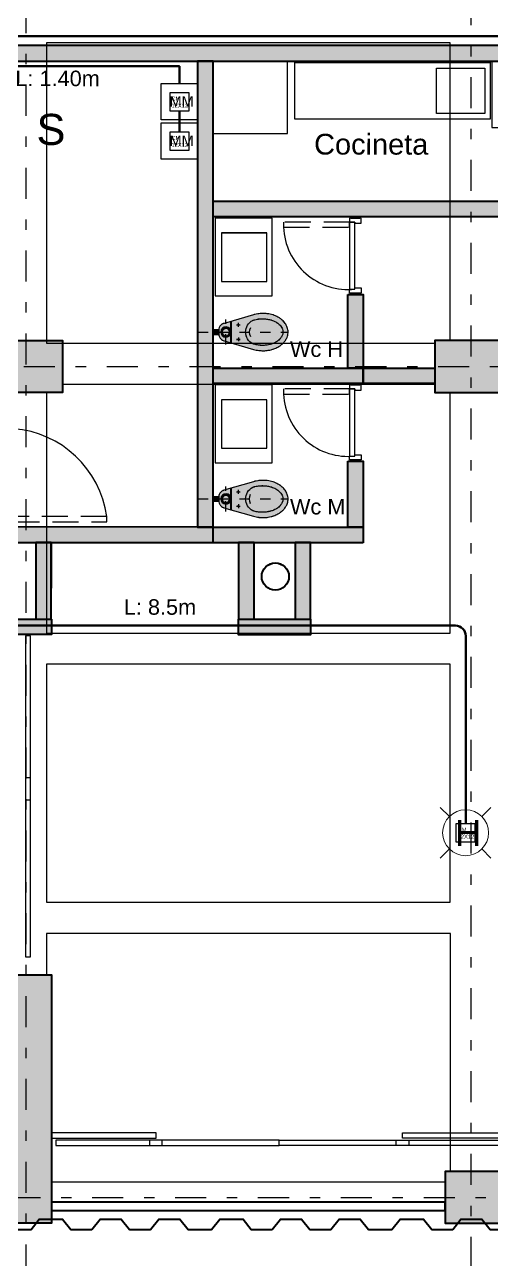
# Model space of a CAD drawing. Header units: millimetres. Extents: x 3781 to 4924, y 1639 to 1721.
# Drawn here: x 4144.51 to 4149.01, y 1649.9 to 1661.83 of the extents above; entities that cross this region are included whole.
import ezdxf

# ---------------------------------------------------------------- set-up
doc = ezdxf.new("R2010")
doc.units = ezdxf.units.MM
for name, pattern in [('CENTER', [0.7, 0.3, -0.2, 0, -0.2]), ('DASHED2', [9.524999999999995, 6.349999999999998, -3.174999999999998]), ('HIDDEN', [0.375, 0.25, -0.125]), ('HIDDEN2', [0.1875, 0.125, -0.0625]), ('LLUVIAS', [10, 4, -2, 4])]:
    doc.linetypes.add(name, pattern=pattern)
for name, color, linetype in [('1amobla', 2, 'Continuous'), ('AMOBLAMIENTO', 1, 'Continuous'), ('AS_GL DETECCION_MEZANINE', 7, 'Continuous'), ('AS_GL DETECCION_PISO 2', 7, 'Continuous'), ('E-P. MACIZA1', 2, 'HIDDEN2'), ('EJE-ESTRUCTURA', 1, 'CENTER'), ('F-2', 2, 'Continuous'), ('HACHTCOLUMNA', 250, 'Continuous'), ('JCA_HATCH 254', 252, 'Continuous'), ('MUEBLE', 1, 'Continuous'), ('PROYECCION', 1, 'DASHED2')]:
    doc.layers.add(name, color=color, linetype=linetype)
for name, color, linetype, lineweight in [('Acabados', 2, 'Continuous', 40), ('Estructura', 6, 'Continuous', 40), ('Muro', 4, 'Continuous', 40), ('TEXTOS', 7, 'Continuous', 20), ('Vidrio', 2, 'Continuous', 30)]:
    doc.layers.add(name, color=color, linetype=linetype, lineweight=lineweight)
doc.layers.add('DIM-25', color=1, linetype='Continuous', plot=False)
doc.styles.get("Standard").update_dxf_attribs({"font": 'arial.ttf'})

# ---------------------------------------------------------------- blocks, each defined once
blk = doc.blocks.new('estructura etapa 3')
at = {"layer": 'HACHTCOLUMNA'}
h = blk.add_hatch(color=256, dxfattribs=at)
h.paths.add_polyline_path([(-91.65052479424082, -6658.123952498036), (-91.65052483163788, -6657.623952492478), (-92.34962468142191, -6657.623952492692), (-92.34962464402486, -6658.123952498251)])
h.paths.add_polyline_path([(-49.35360165399231, -6658.123953550201), (-49.35360165463851, -6657.623953544642), (-50.05450180622518, -6657.624073242631), (-50.05450180557898, -6658.124073248189)])
h.paths.add_polyline_path([(-56.05269290422109, -6658.123953548908), (-56.05269290486729, -6657.623953543349), (-56.75269290454423, -6657.624054381149), (-56.75269290389804, -6658.124054386707)])
h.paths.add_polyline_path([(-76.44963033445936, -6659.123953527316), (-76.94963033376087, -6659.123953525937), (-76.9496303338118, -6657.623953525355), (-76.44963033520833, -6657.623953526268)])
h.paths.add_polyline_path([(-83.94962466275808, -6659.123953526419), (-84.44962466205959, -6659.123953525041), (-84.44962466211052, -6657.623953524459), (-83.94962466350705, -6657.623953525372)])
h.paths.add_polyline_path([(-60.45199772839385, -6659.123953526823), (-60.95199772769581, -6659.123953525441), (-60.95199772774629, -6657.623953524859), (-60.45199772914327, -6657.623953525776)])
h.paths.add_polyline_path([(-67.94963033684814, -6659.123953523713), (-68.44963033614965, -6659.123953522334), (-68.44963033620058, -6657.623953521752), (-67.94963033759711, -6657.623953522665)])
h.paths.add_polyline_path([(-91.8500747383024, -6668.198768413866), (-91.85097488956569, -6667.598768198336), (-92.3500747393499, -6667.598781503685), (-92.34917458808638, -6668.198781719215)])
h.paths.add_polyline_path([(-49.35360165997224, -6668.198834775361), (-49.35360165969462, -6667.598834775361), (-49.85360166074236, -6667.598833612342), (-49.85360166101998, -6668.198833612343)])
h.paths.add_polyline_path([(-56.15447406834653, -6668.148833038669), (-56.15447406899273, -6667.648833033111), (-56.85356531954483, -6667.649075604333), (-56.85356531889863, -6668.149075609892)])
h.paths.add_polyline_path([(-59.95199772806779, -6667.648834198664), (-59.95199772878357, -6668.148834196337), (-61.45199772983131, -6668.148834197909), (-61.45199772876629, -6667.648834201169)])
h.paths.add_polyline_path([(-75.94963033499096, -6667.648834198664), (-75.94963033570673, -6668.148834196337), (-77.44963033675447, -6668.148834197915), (-77.44963033568945, -6667.648834201173)])
h.paths.add_polyline_path([(-68.9496303369873, -6667.648834196665), (-68.94963033537522, -6668.148834193871), (-67.44963033560805, -6668.148834194158), (-67.44963033675447, -6667.648834196951)])
h.paths.add_polyline_path([(-84.94963033851843, -6667.648834198664), (-84.9496303378022, -6668.148834196337), (-83.44963033675447, -6668.148834197913), (-83.44963033781994, -6667.648834201173)])
h.paths.add_polyline_path([(-91.85007473830262, -6676.198714255436), (-91.85007473830262, -6675.598714255436), (-92.34917458808661, -6675.598833980074), (-92.34917458808661, -6676.198833980075)])
h.paths.add_polyline_path([(-49.35360166367525, -6676.19883419188), (-49.35360166339763, -6675.598834191882), (-49.85360166444536, -6675.598834192097), (-49.85360166472299, -6676.198834192096)])
h.paths.add_polyline_path([(-56.15447406836017, -6676.148834216151), (-56.15447406900614, -6675.648834210593), (-56.75356531955811, -6675.64883419414), (-56.75356531891191, -6676.148834199698)])
h.paths.add_polyline_path([(-59.95199772438798, -6675.648834197268), (-59.95199772475451, -6676.148834194008), (-61.45199772603507, -6676.148834196047), (-61.45199772462081, -6675.648834197444)])
h.paths.add_polyline_path([(-75.94963033131114, -6675.648834197268), (-75.94963033167767, -6676.148834194008), (-77.44963033295824, -6676.14883419605), (-77.44963033154397, -6675.648834197447)])
h.paths.add_polyline_path([(-68.94963033179408, -6675.648834195734), (-68.94963033064766, -6676.148834194337), (-67.44963033076408, -6676.148834193225), (-67.44963033214333, -6675.648834194855)])
h.paths.add_polyline_path([(-84.94963034219415, -6675.648834197267), (-84.94963034182763, -6676.148834194008), (-83.44963034054706, -6676.14883419605), (-83.44963034196132, -6675.648834197447)])
h.paths.add_polyline_path([(-91.84714941676873, -6686.298775267753), (-91.85051282815846, -6685.698774462428), (-92.34961267794267, -6685.698773428964), (-92.34624926655272, -6686.298774234288)])
h.paths.add_polyline_path([(-49.35447406836727, -6686.298714517593), (-49.35360166807266, -6685.698714517594), (-49.85360166912039, -6685.698714501338), (-49.85447406941501, -6686.298714501339)])
h.paths.add_polyline_path([(-56.15447406836745, -6686.248834233877), (-56.15447406901365, -6685.748834228319), (-56.75356531956538, -6685.748834211868), (-56.75356531891919, -6686.248834217427)])
h.paths.add_polyline_path([(-59.95199772341482, -6685.748834215987), (-59.95199772366493, -6686.248834213194), (-61.45199772401418, -6686.248834215234), (-61.45199772283274, -6685.748834216163)])
h.paths.add_polyline_path([(-75.94963033033798, -6685.748834215987), (-75.94963033058809, -6686.248834213194), (-77.44963033093734, -6686.248834215237), (-77.4496303297559, -6685.748834216167)])
h.paths.add_polyline_path([(-68.94963033303281, -6685.748834214453), (-68.94963033130432, -6686.248834212125), (-67.44963033142074, -6686.248834210548), (-67.44963033279998, -6685.748834212411)])
h.paths.add_polyline_path([(-84.94963034316731, -6685.748834215987), (-84.9496303429172, -6686.248834213194), (-83.44963034256796, -6686.248834215237), (-83.44963034374939, -6685.748834216167)])
h.paths.add_polyline_path([(-49.35315161146889, -6694.294436561979), (-49.35360165463851, -6693.698920625079), (-49.8545017768505, -6693.698741702064), (-49.8540517336811, -6694.294257638963)])
h.paths.add_polyline_path([(-56.05360165399372, -6694.248831171114), (-56.05360165463969, -6693.748831165555), (-56.75269290582685, -6693.748781044401), (-56.75269290518088, -6694.24878104996)])
h.paths.add_polyline_path([(-91.65052481364307, -6694.248821470252), (-91.65052481428881, -6693.748821464693), (-92.34962466436525, -6693.748831164716), (-92.34962466371906, -6694.248831170275)])
h.paths.add_polyline_path([(-59.95199772487774, -6693.748833026099), (-59.95199772512831, -6694.248833023305), (-61.45199772547755, -6694.248833025344), (-61.45199772429567, -6693.748833026275)])
h.paths.add_polyline_path([(-75.94963032526482, -6693.748834201318), (-75.94963032586463, -6694.248834199689), (-77.44963032644671, -6694.248834200334), (-77.4496303251484, -6693.748834201268)])
h.paths.add_polyline_path([(-68.94963033087049, -6693.748834198155), (-68.94963032937437, -6694.248834196758), (-67.44963032937437, -6694.248834196578), (-67.44963032993917, -6693.748834197975)])
h.paths.add_polyline_path([(-84.94963034374939, -6693.748831169256), (-84.94963034314958, -6694.248831167626), (-83.4496303425675, -6694.248831168272), (-83.4496303438658, -6693.748831169205)])
h.paths.add_polyline_path([(-49.35776796243806, -6703.973684038515), (-49.35316311038366, -6703.373684038515), (-49.85404024317143, -6703.373987440974), (-49.8586450952256, -6703.973987440974)])
h.paths.add_polyline_path([(-56.05360165399395, -6703.923835747391), (-56.05360165463992, -6703.423835741832), (-56.75273400298954, -6703.424072574053), (-56.75273400234335, -6703.924072579612)])
h.paths.add_polyline_path([(-67.9496303576999, -6704.924075048131), (-67.94963035834837, -6703.424075044247), (-68.44963035939611, -6703.424075040889), (-68.44963035874764, -6704.924075044775)])
h.paths.add_polyline_path([(-91.65052481364307, -6703.92383574791), (-91.65052481428881, -6703.423835742351), (-92.34966752073262, -6703.423835738951), (-92.34966752008665, -6703.92383574451)])
h.paths.add_polyline_path([(-61.84720662715324, -6703.423835743541), (-60.34720663041378, -6703.423835744186), (-60.34720663062888, -6703.923835745234), (-61.84720662736879, -6703.923835744588)])
h.paths.add_polyline_path([(-83.94962464132084, -6704.92407504017), (-83.94962464196658, -6703.424075043429), (-84.44962464301432, -6703.424075043645), (-84.44962464236858, -6704.924075040384)])
h.paths.add_polyline_path([(-76.44963031215582, -6704.924075040624), (-76.44963031280156, -6703.424075043886), (-76.9496303138493, -6703.4240750441), (-76.94963031320356, -6704.924075040841)])
h.paths.add_polyline_path([(-49.35360165399231, -6711.948833174153), (-49.35360165463851, -6711.448833168596), (-50.05360165568629, -6711.44883308894), (-50.0536016550401, -6711.948833094499)])
h.paths.add_polyline_path([(-55.95360165399381, -6711.948833094221), (-55.95360165464001, -6711.448833088664), (-56.65360165568779, -6711.448833088879), (-56.6536016550416, -6711.948833094438)])
h.paths.add_polyline_path([(-91.6496246626715, -6711.948833076518), (-91.6496246633177, -6711.448833070961), (-92.3496246643657, -6711.44883197644), (-92.34962466371951, -6711.948831981999)])
h.paths.add_polyline_path([(-60.951997710299, -6711.948833015158), (-60.95200339290193, -6709.548833076966), (-60.45200339185419, -6709.548833077181), (-60.45199770925126, -6711.948833015374)])
h.paths.add_polyline_path([(-68.44963032069029, -6709.548833077413), (-68.44963031985947, -6711.948833015374), (-67.94963031997611, -6711.948833017021), (-67.94963032092335, -6709.548833076733)])
h.paths.add_polyline_path([(-76.94963031061309, -6709.548833077415), (-76.94963030978226, -6711.948833015374), (-76.44963030989868, -6711.948833017022), (-76.44963031084592, -6709.548833076734)])
h.paths.add_polyline_path([(-83.94962465720198, -6709.548833077073), (-83.94962465803303, -6711.948833013726), (-84.44962465791662, -6711.948833015374), (-84.44962465696915, -6709.548833076393)])
at = {"layer": 'EJE-ESTRUCTURA'}
for p, q in [((-56.40360165451614, -6655.279212803549), (-56.40360168208451, -6714.839146025753)), ((-60.70200336861387, -6655.354214752224), (-60.70200339473047, -6714.914148188363)), ((-60.7019977284466, -6655.354214753336), (-60.7019977560152, -6714.91414797554)), ((-93.5201722163896, -6703.673835743373), (-46.50152233027245, -6703.673835745166)), ((-93.65984248683924, -6711.698833018763), (-46.501522330272, -6711.698833011993))]:
    blk.add_line(p, q, dxfattribs=at)
at = {"layer": 'Estructura'}
for points in [[(-61.84720662715324, -6703.423835743541), (-60.34720663041378, -6703.423835744186), (-60.34720663062888, -6703.923835745234), (-61.84720662736879, -6703.923835744588)], [(-56.05360165399395, -6703.923835762774), (-56.05360165463992, -6703.423835757215), (-56.75269290392623, -6703.42383575743), (-56.75269290328049, -6703.923835762988)], [(-60.951997710299, -6711.948833015158), (-60.95200339290193, -6709.548833076966), (-60.45200339185419, -6709.548833077181), (-60.45199770925126, -6711.948833015374)], [(-55.95360165399381, -6711.948833094221), (-55.95360165464001, -6711.448833088664), (-56.65360165568779, -6711.448833088879), (-56.6536016550416, -6711.948833094438)]]:
    blk.add_lwpolyline(points, close=True, dxfattribs=at)
blk = doc.blocks.new('INODORO')
at = {"layer": 'AMOBLAMIENTO'}
h = blk.add_hatch(color=255, dxfattribs=at)
edge = h.paths.add_edge_path()
edge.add_line((0.167138879916763, 0.3874542567732533), (0.0841340761049431, 0.1014604439486232))
edge.add_arc((0.0166338178486854, 0.1199999999093961), 0.0700000000000085, 269.9999996867988, 344.64191253289164, ccw=False)
edge.add_line((0.0166338174658449, 0.0499999999087777), (-0.0166338174676777, 0.0500000000906038))
edge.add_arc((-0.016633817085733, 0.1200000000917498), 0.0699999999999481, 195.3580868407373, 269.99999968683017, ccw=False)
edge.add_line((-0.08413407554513701, 0.1014604448682803), (-0.1671388762304913, 0.3874542586008414))
edge.add_arc((0.1445241762276623, 0.4779091156929099), 0.3245241738887575, 179.9999996868257, 196.1844647994607, ccw=False)
edge.add_arc((0.1445241762258433, 0.4779091156929099), 0.3245241738885062, 162.8823672647612, 179.9999996868052, ccw=False)
edge.add_arc((0.0735606987828419, 0.4997642400489898), 0.2502714864526803, 143.3683697551233, 162.8823672647904, ccw=False)
edge.add_arc((0.0285611388035818, 0.5332224222456718), 0.1941964442831833, 119.1220158624026, 143.3683697551146, ccw=False)
edge.add_arc((2.9203875e-09, 0.5844902877188362), 0.1355097122808655, 89.99999968678691, 119.12201586236091, ccw=False)
edge.add_arc((2.9203875e-09, 0.5844902877179265), 0.1355097122805724, 60.877983511279126, 89.9999996868533, ccw=False)
edge.add_arc((-0.0285611335220324, 0.5332224225594473), 0.1941964442830499, 36.63162961851879, 60.87798351123172, ccw=False)
edge.add_arc((-0.0735606938687283, 0.4997642408529829), 0.2502714864527536, 17.117632108836688, 36.631629618503325, ccw=False)
edge.add_arc((-0.1445241715509269, 0.4779091172708834), 0.3245241738884838, -3.131308972115221e-07, 17.117632108913824, ccw=False)
edge.add_arc((-0.1445241715500174, 0.4779091172695189), 0.3245241738885833, 343.81552050504206, 359.9999996868814, ccw=False)
blk.add_hatch(color=255, dxfattribs=at).paths.add_polyline_path([(0.0249999999987267, 0.0500000000006367), (-0.0250000000005457, 0.0500000000020009), (-0.0250000000014552, 0), (0.0249999999996362, 4.547e-13)])
at = {"layer": 'AMOBLAMIENTO', "extrusion": (-1.5566525472e-06, -4.4737095447e-06, 0.9999999999887814)}
for p, q in [((-0.0512779855508256, 0.2400000002935485, 13.501742092681), (-0.0887220123605062, 0.2400000004986396, 13.50174203439367)), ((-0.0699999990584388, 0.2212779869937549, 13.50174197978049), (-0.069999998852893, 0.2587220138016164, 13.50174214729419)), ((0.0512779876389118, 0.2399999997337545, 13.50174225232502), (0.0887220144476828, 0.2399999995291182, 13.50174231061236)), ((0.0700000009418886, 0.2212779862279603, 13.50174219771184), (0.0700000011456155, 0.2587220130349124, 13.50174236522554)), ((0.1029590844498784, 0.169999999450738, 13.50174201961486), (-0.1029590831250857, 0.1700000005789661, 13.50174169907182)), ((-0.0237486835449659, 0.1640000001457338, 13.50174179553264), (-0.1013111289695416, 0.1640000005691036, 13.50174167479486)), ((0.1013111302281118, 0.1639999994617938, 13.50174199020731), (0.0237486848026833, 0.1639999998856183, 13.50174186946954))]:
    blk.add_line(p, q, dxfattribs=at)
at = {"layer": 'AMOBLAMIENTO', "extrusion": (-1.5566525472e-06, -4.4737095447e-06, 0.9999999999887814), "flags": 128}
for points, elevation in [([(0.1671388799180908, 0.3874542567674592), (0.0841340761063266, 0.1014604439433082, -0.0167011858539135), (0.0827460431519839, 0.0969962248799978, -0.0228064528630514), (0.0803759648998266, 0.0910701072474405, -0.0218209622997338), (0.0776118789034668, 0.0856244843505995, -0.0347514792471935), (0.0722630478320732, 0.0775101332194199, -0.0365712911506086), (0.065478668989913, 0.0698583952563556, -0.0439883392274098), (0.055953944524454, 0.0620868957062605, -0.0521847935260016), (0.0431115439781712, 0.0552008485319434, -0.0824963867723115), (0.0207382643283103, 0.0501204355199821, -0.0146682033006329), (0.016633817465493, 0.049999999907792), (-0.0166338174681699, 0.0500000000892362, -0.083908947042246), (-0.0396378349518565, 0.0538878592796746, -0.0986986279768356), (-0.0632296782828643, 0.0677618366508902, -0.0824963867874234), (-0.0776167863289649, 0.0856331925254456, -0.0521847935286534), (-0.0834107733392284, 0.0990038548847728, -0.0091466910465832), (-0.0841340755424673, 0.1014604448637169), (-0.1671388762315909, 0.3874542585969077, -0.0384382318810308), (-0.1773120912419022, 0.436227508481503, -0.0322098651645196), (-0.179999997662262, 0.4779091174592618, -0.0043562944650778), (-0.1799507307570857, 0.4835636869435682, -0.0347539822823099), (-0.1760397497963983, 0.5284532426546146, -0.0218184611944585), (-0.1704152023055578, 0.5561978587393114, -0.0137793666262375), (-0.1656243812009251, 0.573427761838207, -0.0090242503766358), (-0.1628101955625901, 0.5820115332269507, -0.0228039516042641), (-0.1543373170048916, 0.6031968815550527, -0.0218209623747577), (-0.1444549128022155, 0.6226666811719203, -0.0315147983743547), (-0.1272792173413599, 0.6490932225697252, -0.0032331399943346), (-0.1257677262995335, 0.6510988845571141, -0.0365712911242686), (-0.1069463219407443, 0.6723266531382831, -0.0439883392046276), (-0.0805225559546658, 0.693886688675776, -0.0220501206487333), (-0.0659486565789375, 0.7028695782688371, -0.0301025395815668), (-0.05125606195865599, 0.7099322979612929, -0.0824963867841922), (-0.0079446084483641, 0.7197669127161005, -0.0146663661885284), (3.6587572e-09, 0.719999999991422, -0.0839082790123927), (0.0445320610557226, 0.7124737941473592, -0.0433837691539921), (0.0659486637128932, 0.7028695775453342, -0.0550790149373282), (0.1007063471003309, 0.6781437026464371, -0.0508149280683712), (0.1272792238852709, 0.6490932211777436, -0.0315497034242814), (0.1444720595537028, 0.6226362692529773, -0.0521855455748661), (0.1651875980231962, 0.5748313444857477, -0.0014683863351956), (0.1656243869217695, 0.5734277600260388, -0.0425164554927479), (0.1773120686760742, 0.5195909348136257, -0.0322100287174995), (0.1800000023387562, 0.4779091154888416, -0.0043571310662072), (0.1799507165077342, 0.4722534601760911, -0.0347522301866887), (0.1760399391368104, 0.4273661615002933, -0.0218196117753596), (0.1704151328853481, 0.3996200761491883, -0.0097069137479181), (0.167138857705388, 0.3874541802362085)], 13.50184572046907), ([(2.10209143665e-05, 0.6700604028757108, 0.0146663662201114), (-0.0049980160714407, 0.6699131491592321, 0.0824963867754862), (-0.0323601810299641, 0.6637000962787579, 0.0447953269140428), (-0.0459570889083387, 0.6566657190582808, 0.0073747332536994), (-0.0496328151280998, 0.6542484947989952, 0.0439883391764525), (-0.0699262428530629, 0.6376904075384654, 0.0365712911168267), (-0.0843810639122695, 0.6213875009867291, 0.0188768098917693), (-0.0908717233557279, 0.6121897254497327, 0.015864262478818), (-0.0979042313401942, 0.6005909817039088, 0.0218209623995093), (-0.1063467931616888, 0.5839578847887129, 0.0228039516112901), (-0.11358519381172, 0.5658591904561657, 0.0179099563173766), (-0.1180962050232618, 0.5512265233249379, 0.0048944974453076), (-0.1195818378695009, 0.5454905562712559, 0.0218184611920648), (-0.124827357386251, 0.5196155991474912, 0.0347539822809637), (-0.1284747844892388, 0.477751068541692, 0.0043562944693063), (-0.1285207313875723, 0.4724775501558188, 0.0322098651650438), (-0.126013958070092, 0.4336047886186073, 0.0336196500379373), (-0.1180962058839448, 0.3937285768771058, 0.0103533777945605), (-0.1156160600690441, 0.3852294822167833, 0.0084883444845169), (-0.1133215334037229, 0.3783427035490652)], 13.50174109866126), ([(0.1133635720422624, 0.3783427023080597, 0.0009349440113181), (0.1136277496650072, 0.3790973919334771, 0.0179081190670982), (0.1181382446900456, 0.3937285755838043, 0.0048942608912736), (0.1196238084346395, 0.3994642646617991, 0.0218196117238312), (0.1248695692754063, 0.4253405920407407, 0.0347522301599872), (0.1285168065081305, 0.4672030177138213, 0.0043571310470062), (0.1285627710560046, 0.4724775487488305, 0.032210028726899), (0.1260559723300845, 0.5113505064617754, 0.0336194864654326), (0.1181382455515812, 0.5512265220270888, 0.0103527910675619), (0.1156582502073494, 0.5597251381185752, 0.0521855455776311), (0.0979609155770011, 0.6005650010045886, 0.0158991415559226), (0.0909137645516698, 0.6121897244565649, 0.0665105114334335), (0.0651759842235907, 0.6421578962907079, 0.0403733848146336), (0.0459991305885239, 0.6566657185562396, 0.0580937513201958), (0.0281543067209428, 0.6653056955411218, 0.0839082790044594), (2.10209143665e-05, 0.6700604028757108)], 13.50174109866127)]:
    blk.add_lwpolyline(points, format="xyb", dxfattribs=dict(at, elevation=elevation))
at = {"layer": 'AMOBLAMIENTO', "linetype": 'HIDDEN', "ltscale": 0.25, "extrusion": (-1.5566525472e-06, -4.4737095447e-06, 0.9999999999887814), "elevation": 13.50174109866126}
for points in [[(2.10175234599e-05, -0.1499395971131048), (2.10215969494e-05, 0.7200604028791215)], [(-0.1199789826137919, 0.1200604028850315), (0.1200210176653818, 0.1200604028813935)]]:
    blk.add_lwpolyline(points, dxfattribs=at)
at = {"layer": 'AMOBLAMIENTO', "extrusion": (-1.5566525472e-06, -4.4737095447e-06, 0.9999999999887814), "elevation": 13.50174109866127}
blk.add_lwpolyline([(0.0250210175254287, 0.0500604028859863), (-0.0249789824728811, 0.0500604028855315), (-0.0249789824750483, 6.04028866683e-05), (0.025021017524171, 6.04028866683e-05)], close=True, dxfattribs=at)
at = {"layer": 'AMOBLAMIENTO', "extrusion": (-1.556652547174008e-06, -4.473709544709044e-06, 0.9999999999887812)}
blk.add_ellipse((2.1245228e-09, 0.438210434820121, 13.50174305923893), major_axis=(0.1210894758802731, -0.0421337682255033), ratio=0.9999999999887806, start_param=3.962815268545562, end_param=6.131667520141916, dxfattribs=at)
at = {"layer": 'AMOBLAMIENTO', "extrusion": (-1.556652547168421e-06, -4.473709544710988e-06, 0.9999999999887813)}
blk.add_ellipse((2.1245228e-09, 0.438210434820121, 13.50174305923893), major_axis=(0.08626053019274069, -0.0300148395202315), ratio=0.9999999999887816, start_param=4.528682651413999, end_param=5.565800137270519, dxfattribs=at)
at = {"layer": 'AMOBLAMIENTO', "extrusion": (-1.556652547069511e-06, -4.473709544810609e-06, 0.9999999999887813)}
for centre in [(-0.0699999989565754, 0.2400000003976856, 13.50174206353734), (0.07000000104375201, 0.2399999996282531, 13.50174228146869)]:
    blk.add_ellipse(centre, major_axis=(0.0056667529156613, -0.0019717787378508), ratio=0.9999999999887814, dxfattribs=at)
at = {"layer": 'AMOBLAMIENTO', "extrusion": (-1.556652547155208e-06, -4.473709544715585e-06, 0.9999999999887815)}
blk.add_ellipse((3.881837e-10, 0.120000000015807, 13.50174163565786), major_axis=(0.0472229409644698, -0.0164314894835613), ratio=0.9999999999887814, dxfattribs=at)
at = {"layer": 'AMOBLAMIENTO', "extrusion": (-1.556652547174209e-06, -4.473709544708974e-06, 0.9999999999887813)}
blk.add_ellipse((3.881837e-10, 0.120000000015807, 13.50174163565786), major_axis=(0.0425006468680414, -0.014788340535414), ratio=0.9999999999887812, dxfattribs=at)
at = {"layer": 'AMOBLAMIENTO', "extrusion": (-1.556652547156365e-06, -4.473709544715183e-06, 0.9999999999887816)}
blk.add_ellipse((3.881837e-10, 0.120000000015807, 13.50174163565786), major_axis=(0.0330560586750786, -0.011502042638485), ratio=0.9999999999887814, dxfattribs=at)
blk = doc.blocks.new('AS_Strobe-CEILING')
at = {"color": 0, "linetype": 'Continuous', "lineweight": 15}
for p, q in [((-0.1045183946631046, 0.1045183946630917), (-0.1630253188779474, 0.1630253188779301)), ((0.1045183946631046, 0.1045183946630917), (0.1630253188779474, 0.1630253188779301)), ((-0.1045183946631046, -0.1045183946630917), (-0.1630253188779474, -0.1630253188779301)), ((0.1045183946631046, -0.1045183946630917), (0.1630253188779474, -0.1630253188779301))]:
    blk.add_line(p, q, dxfattribs=at)
blk.add_ellipse((0, 0), major_axis=(0.1478113312500268, 0), ratio=0.999999999999868, dxfattribs=at)
blk = doc.blocks.new('Horne Strobe Cielo')
at = {"layer": 'AS_GL DETECCION_MEZANINE', "color": 1, "linetype": 'Continuous', "xscale": 1.5, "yscale": 1.5, "zscale": 1.5}
blk.add_blockref('AS_Strobe-CEILING', (-679.7416714106871, -2827.999911673712), dxfattribs=at)
at = {"layer": '1amobla', "color": 7, "linetype": 'Continuous', "ltscale": 0.3, "true_color": 0xffffff, "insert": (-679.8433000257829, -2827.87818797721), "char_height": 0.25, "width": 0.07915712532667385, "attachment_point": 1}
blk.add_mtext('H', dxfattribs=at)
blk = doc.blocks.new('Caja metalica de 12')
at = {"layer": '1amobla', "linetype": 'Continuous', "ltscale": 0.3}
blk.add_lwpolyline([(-1069.691067340418, -2855.356517794578), (-1069.511067340418, -2855.356517794578), (-1069.511067340418, -2855.536517794578), (-1069.691067340418, -2855.536517794578), (-1069.691067340418, -2855.356517794578)], dxfattribs=at)
at = {"layer": '1amobla', "color": 7, "linetype": 'Continuous', "ltscale": 0.3, "insert": (-1069.678574188772, -2855.396843407825), "char_height": 0.04, "width": 0.07915712532667385, "attachment_point": 1}
blk.add_mtext('CM 12X12', dxfattribs=at)

msp = doc.modelspace()

# ---------------------------------------------------------------- hatches: boundary and pattern name
at = {"layer": 'JCA_HATCH 254', "linetype": 'Continuous', "ltscale": 0.3, "true_color": 0x636466, "transparency": 33554687}
h = msp.add_hatch(color=251, dxfattribs=at)
h.dxf.hatch_style = 1
h.paths.add_polyline_path([(4150.164957854975, 1661.627417185223), (4134.431771082438, 1661.627394611558), (4134.431771077797, 1661.477390410106), (4150.164957850333, 1661.477412983654)])
h = msp.add_hatch(color=251, dxfattribs=at)
h.dxf.hatch_style = 1
h.paths.add_polyline_path([(4146.177111211012, 1661.477402742315), (4146.177026134468, 1656.976808931856), (4146.327075236333, 1656.976808931856), (4146.327160312878, 1661.477402742315)])
h = msp.add_hatch(color=251, dxfattribs=at)
h.dxf.hatch_style = 1
h.paths.add_polyline_path([(4149.264959334864, 1659.973753850311), (4146.32712552018, 1659.973685664587), (4146.327125527081, 1660.123550418188), (4149.264959657141, 1660.123618490773)])
h = msp.add_hatch(color=251, dxfattribs=at)
h.dxf.hatch_style = 1
h.paths.add_polyline_path([(4147.626785916383, 1659.223718145145), (4147.776684788223, 1659.223718145145), (4147.776650655216, 1658.511920278801), (4147.626751783376, 1658.511920278801)])
h = msp.add_hatch(color=251, dxfattribs=at)
h.dxf.hatch_style = 1
h.paths.add_polyline_path([(4147.776650339898, 1658.36187087581), (4146.327094259945, 1658.361793731865), (4146.327094259945, 1658.511842833731), (4147.776650655273, 1658.511919864538)])
h = msp.add_hatch(color=251, dxfattribs=at)
h.dxf.hatch_style = 1
h.paths.add_polyline_path([(4148.467563864891, 1658.362035681823), (4147.776690205863, 1658.361870877932), (4147.776690205863, 1658.511919979798), (4148.467564180266, 1658.51208467055)])
h = msp.add_hatch(color=251, dxfattribs=at)
h.dxf.hatch_style = 1
h.paths.add_polyline_path([(4147.626731703052, 1657.611866886024), (4147.776630574892, 1657.611866886024), (4147.776613027655, 1656.975052896862), (4147.626714155815, 1656.975052896862)])
h = msp.add_hatch(color=251, dxfattribs=at)
h.dxf.hatch_style = 1
h.paths.add_polyline_path([(4146.327075236333, 1656.826783692668), (4146.327075236333, 1656.97680893185), (4144.418201970342, 1656.9773560201), (4144.418201970342, 1656.827330780918)])
h = msp.add_hatch(color=251, dxfattribs=at)
h.dxf.hatch_style = 1
h.paths.add_polyline_path([(4147.776612712337, 1656.825003493871), (4146.327056632383, 1656.824926349926), (4146.327056632383, 1656.974975451792), (4147.776613027712, 1656.975052482599)])
h = msp.add_hatch(color=251, dxfattribs=at)
h.dxf.hatch_style = 1
h.paths.add_polyline_path([(4144.614497397341, 1656.827468064089), (4144.614463655085, 1656.08759590885), (4144.764512756951, 1656.08759590885), (4144.764546499207, 1656.827468064089)])
h = msp.add_hatch(color=251, dxfattribs=at)
h.dxf.hatch_style = 1
h.paths.add_polyline_path([(4146.573058547891, 1656.827016963587), (4146.573024805635, 1656.087144808348), (4146.7230739075, 1656.087144808348), (4146.723107649757, 1656.827016963587)])
h = msp.add_hatch(color=251, dxfattribs=at)
h.dxf.hatch_style = 1
h.paths.add_polyline_path([(4147.118095195885, 1656.827016963587), (4147.118061453629, 1656.087144808348), (4147.268110555495, 1656.087144808348), (4147.268144297752, 1656.827016963587)])
h = msp.add_hatch(color=251, dxfattribs=at)
h.dxf.hatch_style = 1
h.paths.add_polyline_path([(4144.768239553925, 1656.087770888729), (4144.768239553925, 1655.937745649546), (4144.41826479206, 1655.937676942164), (4144.41826479206, 1656.087702181348)])
h = msp.add_hatch(color=251, dxfattribs=at)
h.dxf.hatch_style = 1
h.paths.add_polyline_path([(4147.268111633352, 1656.087130329423), (4147.268111633352, 1655.93710509024), (4146.573020310403, 1655.937095096351), (4146.573020310403, 1656.087120335535)])

# ---------------------------------------------------------------- linework, layer by layer
at = {"layer": '1amobla', "color": 7, "linetype": 'Continuous', "ltscale": 0.3, "true_color": 0xffffff}
for points in [[(4147.776667381044, 1659.973719757449), (4149.264959334864, 1659.973753850311), (4149.264955862349, 1660.123618490686), (4146.32713472046, 1660.123550418401), (4146.327160312967, 1661.477407477287), (4149.016642731691, 1661.477195151601), (4149.016642731691, 1660.836993730697), (4149.16664129085, 1660.83698188881), (4149.166640371979, 1661.477411551296), (4150.164957850333, 1661.477411520407), (4150.164954428275, 1655.92375291578), (4155.716637278299, 1655.92375291578), (4155.716637279885, 1650.752885887615), (4154.126293857951, 1650.752857714312), (4154.126293857951, 1651.125890948065), (4153.976225041286, 1651.125890948065)], [(4145.912107091476, 1661.174477171653), (4146.092107091476, 1661.174477171653), (4146.092107091476, 1660.994477171653), (4145.912107091476, 1660.994477171653), (4145.912107091476, 1661.174477171653)], [(4145.912107091476, 1661.174477171692), (4146.092107091476, 1661.174477171692), (4146.092107091476, 1660.994477171692), (4145.912107091476, 1660.994477171692), (4145.912107091476, 1661.174477171692)], [(4145.912107091476, 1660.794477171653), (4146.092107091476, 1660.794477171653), (4146.092107091476, 1660.614477171653), (4145.912107091476, 1660.614477171653), (4145.912107091476, 1660.794477171653)], [(4145.912107091476, 1660.794477171692), (4146.092107091476, 1660.794477171692), (4146.092107091476, 1660.614477171692), (4145.912107091476, 1660.614477171692), (4145.912107091476, 1660.794477171692)], [(4147.776572797805, 1658.361870871684), (4148.467549955354, 1658.362035678505), (4148.46754995538, 1658.277883213398), (4149.166641204749, 1658.277883214301), (4149.166641204103, 1658.777883219172), (4148.467549954817, 1658.777883218268), (4148.467613315954, 1658.512084682263), (4147.776650655196, 1658.511919864538), (4147.776650655196, 1659.223718145145)], [(4144.518245106732, 1655.937696570395), (4144.768239553925, 1655.937745649546), (4144.768494482661, 1656.827230386134), (4146.573058553871, 1656.827148088047), (4146.573071350882, 1655.937095097085), (4147.268111633352, 1655.93710509024), (4147.268064381715, 1656.82497642943), (4147.776612712278, 1656.824975360555), (4147.776612712278, 1657.611866886024)], [(4144.268170845371, 1656.977190450432), (4144.268239552877, 1655.937676942164), (4144.518245106732, 1655.937696570395)], [(4148.674990904579, 1654.114463695722), (4148.85499090458, 1654.114463695722), (4148.85499090458, 1653.934463695722), (4148.674990904579, 1653.934463695722), (4148.674990904579, 1654.114463695722)], [(4148.674990904579, 1654.114463695722), (4148.85499090458, 1654.114463695722), (4148.85499090458, 1653.934463695722), (4148.674990904579, 1653.934463695722), (4148.674990904579, 1654.114463695722)], [(4148.674990904579, 1654.114463695761), (4148.85499090458, 1654.114463695761), (4148.85499090458, 1653.934463695761), (4148.674990904579, 1653.934463695761), (4148.674990904579, 1654.114463695761)], [(4144.518239466365, 1652.652885899313), (4144.268239465841, 1652.652885899421), (4144.268244666649, 1650.456368293305), (4141.772206133925, 1650.456192534294), (4141.772206123223, 1652.712852463719)], [(4144.768244408974, 1651.125890905927), (4144.768239466889, 1652.652885899205), (4144.518245105211, 1652.652885899313)]]:
    msp.add_lwpolyline(points, dxfattribs=at)
at = {"layer": '1amobla', "color": 6, "linetype": 'Continuous', "ltscale": 0.3}
for points in [[(4145.827107091476, 1661.259477171653), (4146.177107091477, 1661.259477171653), (4146.177107091477, 1660.909477171653), (4145.827107091476, 1660.909477171653), (4145.827107091476, 1661.259477171653)], [(4145.827107091476, 1660.879477171653), (4146.177107091477, 1660.879477171653), (4146.177107091477, 1660.529477171653), (4145.827107091476, 1660.529477171653), (4145.827107091476, 1660.879477171653)]]:
    msp.add_lwpolyline(points, dxfattribs=at)
at = {"layer": '1amobla', "color": 7, "linetype": 'Continuous', "ltscale": 0.3, "true_color": 0xffffff}
msp.add_lwpolyline([(4144.268233808219, 1652.652885899205), (4144.768239466889, 1652.652885899205), (4144.768239466889, 1650.252767269341), (4144.268233808219, 1650.252767269341)], close=True, dxfattribs=at)
at = {"layer": 'Acabados', "ltscale": 0.03}
for centre in [(4146.927956869326, 1656.498936923696), (4146.927956956362, 1656.498772181463)]:
    msp.add_circle(centre, 0.1314807356138772, dxfattribs=at)
at = {"layer": 'AMOBLAMIENTO'}
for points in [[(4147.044771159487, 1660.777402742316), (4147.044771159487, 1661.477402742315), (4146.327160312878, 1661.477402742315), (4146.327160312878, 1660.777402742316)], [(4149.002370680621, 1660.914939165896), (4147.11516973966, 1660.914939278227), (4147.115169750628, 1661.46472702453), (4149.002370691123, 1661.464726910801)], [(4148.95100872638, 1661.408744109716), (4148.951008721768, 1660.970921966983), (4148.483958470217, 1660.970921972308), (4148.483958472733, 1661.408744113061)]]:
    msp.add_lwpolyline(points, close=True, dxfattribs=at)
at = {"layer": 'AMOBLAMIENTO', "elevation": 7.165158066868571e-08}
for points in [[(4146.346952970885, 1659.961576026904), (4146.346953083217, 1659.209909325572), (4146.896740829519, 1659.20990933654), (4146.896740715791, 1659.961576037407)], [(4146.34695305792, 1659.961411284671), (4146.346953170252, 1659.209744583339), (4146.896740916554, 1659.209744594307), (4146.896740802826, 1659.961411295174)], [(4146.846545534492, 1659.816916771317), (4146.40872339176, 1659.816916766705), (4146.408723397084, 1659.349866515154), (4146.846545537837, 1659.34986651767)], [(4146.846545621527, 1659.816752029084), (4146.408723478795, 1659.816752024471), (4146.408723484119, 1659.349701772921), (4146.846545624872, 1659.349701775437)], [(4146.346915343323, 1658.349684094032), (4146.346915455655, 1657.5980173927), (4146.896703201957, 1657.598017403668), (4146.896703088229, 1658.349684104535)], [(4146.346915430359, 1658.349519351799), (4146.346915542691, 1657.597852650466), (4146.896703288993, 1657.597852661435), (4146.896703175265, 1658.349519362302)], [(4146.84650790693, 1658.205024838444), (4146.408685764198, 1658.205024833832), (4146.408685769522, 1657.737974582281), (4146.846507910275, 1657.737974584798)], [(4146.846507993966, 1658.204860096211), (4146.408685851234, 1658.204860091599), (4146.408685856558, 1657.737809840048), (4146.846507997311, 1657.737809842565)]]:
    msp.add_lwpolyline(points, close=True, dxfattribs=at)
at = {"layer": 'AS_GL DETECCION_PISO 2', "color": 5, "linetype": 'Continuous', "lineweight": 50}
msp.add_line((4146.002107091476, 1660.794477171653), (4146.002107091476, 1660.994477171653), dxfattribs=at)
msp.add_lwpolyline([(4143.56824611904, 1661.627407720392), (4143.56824611904, 1661.427407720392), (4146.002107091476, 1661.427407720391), (4146.002107091476, 1661.259477171653)], dxfattribs=at)
for points in [[(4153.015825529638, 1659.017407720392), (4153.015825529638, 1661.617407720391, 0.414213562373428), (4152.915825529638, 1661.717407720391), (4143.658246119039, 1661.717407720391)], [(4148.766641180668, 1654.114463695722), (4148.766641180668, 1655.924463695722, 0.4142135540262596), (4148.666641180668, 1656.024463698572), (4142.660612295074, 1656.024463698572)]]:
    msp.add_lwpolyline(points, format="xyb", dxfattribs=at)
at = {"layer": 'DIM-25'}
for centre, radius, start, end in [((4147.631795638277, 1659.895592926266), 0.6244758460739013, 182.1367362206014, 275.8976142331849), ((4147.631881419451, 1658.283740936629), 0.6244758460739013, 182.1367362206014, 275.8976142331849), ((4144.322888815268, 1656.943265898875), 0.9865195178776007, 7.894489231053329, 85.43142808867037)]:
    msp.add_arc(centre, radius, start, end, dxfattribs=at)
at = {"layer": 'E-P. MACIZA1', "color": 7, "linetype": 'LLUVIAS', "ltscale": 3, "true_color": 0xffffff}
for points in [[(4144.71823946689, 1658.752764556496), (4148.466635542982, 1658.752764556496), (4148.466635542982, 1658.777764535887), (4148.616635611777, 1658.777764536144), (4148.616635581788, 1661.652766483349), (4144.71823946689, 1661.652766483349)], [(4148.616635536495, 1655.952764556496), (4148.616635525294, 1658.277764536144), (4148.466635542982, 1658.277764535887), (4148.466635542982, 1658.352764556496), (4144.873006671171, 1658.352764556496), (4144.873006671171, 1658.278596498884), (4144.718239472729, 1658.278596498884), (4144.718239472729, 1655.952764556496)], [(4148.616635537987, 1655.652764556496), (4147.364536178288, 1655.652764556496), (4144.719712361683, 1655.652764556496), (4144.717992462997, 1653.352764556496), (4147.364536178288, 1653.352764556496), (4148.616635550184, 1653.352764556496)], [(4148.566635545432, 1650.652763332771), (4148.566635545432, 1650.752767288382), (4148.61971259779, 1650.7527672826), (4148.618173838701, 1653.052764556496), (4144.718239472729, 1653.052764556496), (4144.718239472729, 1652.652767269341), (4144.768239466889, 1652.652767269341), (4144.768239466889, 1650.652767272496)]]:
    msp.add_lwpolyline(points, close=True, dxfattribs=at)
at = {"layer": 'F-2'}
for points in [[(4147.695961230551, 1659.910337864186), (4147.757753994316, 1659.910337863747), (4147.757753994643, 1659.961042088248), (4147.645257004515, 1659.9610420882), (4147.645257004997, 1659.923013920173), (4147.695961230662, 1659.923013919264), (4147.695961230551, 1659.910337864186)], [(4147.657933073723, 1659.973718145145), (4147.657933072564, 1659.961042089135), (4147.745077949395, 1659.961042088708), (4147.745077950437, 1659.973718144251)], [(4147.69596123166, 1659.287098426602), (4147.757753995774, 1659.287098427561), (4147.757753995331, 1659.236394201663), (4147.64525700625, 1659.23639420208), (4147.645257006349, 1659.274422370572), (4147.695961231549, 1659.274422370594), (4147.69596123166, 1659.287098426602)], [(4147.657933062264, 1659.223718145145), (4147.657933062259, 1659.236394202085), (4147.745077938973, 1659.236394201891), (4147.745077938978, 1659.223718145183)], [(4147.696047011725, 1658.298485874549), (4147.75783977549, 1658.29848587411), (4147.757839775817, 1658.349190098611), (4147.645342785689, 1658.349190098563), (4147.645342786171, 1658.311161930536), (4147.696047011836, 1658.311161929627), (4147.696047011725, 1658.298485874549)], [(4147.657933062264, 1658.361866886024), (4147.657933061106, 1658.349190830014), (4147.745077937936, 1658.349190829586), (4147.745077938978, 1658.36186688513)], [(4147.658018854897, 1658.361866155508), (4147.658018853738, 1658.349190099499), (4147.745163730568, 1658.349190099071), (4147.745163731611, 1658.361866154614)], [(4147.696047012833, 1657.675246436966), (4147.757839776948, 1657.675246437924), (4147.757839776505, 1657.624542212026), (4147.645342787424, 1657.624542212443), (4147.645342787523, 1657.662570380935), (4147.696047012722, 1657.662570380957), (4147.696047012833, 1657.675246436966)], [(4147.658018843438, 1657.611866155508), (4147.658018843433, 1657.624542212448), (4147.745163720147, 1657.624542212254), (4147.745163720152, 1657.611866155547)]]:
    msp.add_lwpolyline(points, dxfattribs=at)
for points in [[(4147.695961230662, 1659.923013919264), (4147.645257004997, 1659.923013920173), (4147.645257004291, 1659.274422370572), (4147.69596122949, 1659.274422370594)], [(4147.696047011836, 1658.311161929627), (4147.645342786171, 1658.311161930536), (4147.645342785465, 1657.662570380935), (4147.696047010664, 1657.662570380957)]]:
    msp.add_lwpolyline(points, close=True, dxfattribs=at)
at = {"layer": 'MUEBLE', "color": 1, "linetype": 'HIDDEN'}
for points in [[(4147.645257005325, 1659.872309694275), (4147.645257005071, 1659.923013920173), (4147.007753994701, 1659.923013919475), (4147.007753994258, 1659.872309694974)], [(4147.645342786499, 1658.260457704639), (4147.645342786244, 1658.311161930536), (4147.007839775875, 1658.311161929838), (4147.007839775431, 1658.260457705337)], [(4144.401467220718, 1657.078763642828), (4144.401467220478, 1657.028059418094), (4145.300058769963, 1657.028059416353), (4145.300058770552, 1657.078763641553)]]:
    msp.add_lwpolyline(points, close=True, dxfattribs=at)
at = {"layer": 'Muro'}
for points in [[(4150.164957854975, 1661.627417185223), (4134.431771082438, 1661.627394611558), (4134.431771077797, 1661.477390410106), (4150.164957850333, 1661.477412983654)], [(4146.177111211012, 1661.477402742315), (4146.177026134468, 1656.976808931856), (4146.327075236333, 1656.976808931856), (4146.327160312878, 1661.477402742315)], [(4149.264959334864, 1659.973753850311), (4146.32712552018, 1659.973685664587), (4146.327125527081, 1660.123550418188), (4149.264959657141, 1660.123618490773)], [(4147.626785916383, 1659.223718145145), (4147.776684788223, 1659.223718145145), (4147.776650655216, 1658.511920278801), (4147.626751783376, 1658.511920278801)], [(4147.776650339898, 1658.36187087581), (4146.327094259945, 1658.361793731865), (4146.327094259945, 1658.511842833731), (4147.776650655273, 1658.511919864538)], [(4148.467563864891, 1658.362035681823), (4147.776690205863, 1658.361870877932), (4147.776690205863, 1658.511919979798), (4148.467564180266, 1658.51208467055)], [(4147.626731703052, 1657.611866886024), (4147.776630574892, 1657.611866886024), (4147.776613027655, 1656.975052896862), (4147.626714155815, 1656.975052896862)], [(4146.327075236333, 1656.826783692668), (4146.327075236333, 1656.97680893185), (4144.418201970342, 1656.9773560201), (4144.418201970342, 1656.827330780918)], [(4147.776612712337, 1656.825003493871), (4146.327056632383, 1656.824926349926), (4146.327056632383, 1656.974975451792), (4147.776613027712, 1656.975052482599)], [(4144.614497397341, 1656.827468064089), (4144.614463655085, 1656.08759590885), (4144.764512756951, 1656.08759590885), (4144.764546499207, 1656.827468064089)], [(4146.573058547891, 1656.827016963587), (4146.573024805635, 1656.087144808348), (4146.7230739075, 1656.087144808348), (4146.723107649757, 1656.827016963587)], [(4147.118095195885, 1656.827016963587), (4147.118061453629, 1656.087144808348), (4147.268110555495, 1656.087144808348), (4147.268144297752, 1656.827016963587)], [(4144.768239553925, 1656.087770888729), (4144.768239553925, 1655.937745649546), (4144.41826479206, 1655.937676942164), (4144.41826479206, 1656.087702181348)], [(4147.268111633352, 1656.087130329423), (4147.268111633352, 1655.93710509024), (4146.573020310403, 1655.937095096351), (4146.573020310403, 1656.087120335535)]]:
    msp.add_lwpolyline(points, close=True, dxfattribs=at)
at = {"layer": 'Muro', "color": 3}
msp.add_lwpolyline([(4144.768245149417, 1650.376199867514), (4148.56664120349, 1650.37637550902), (4148.56664120349, 1650.45637550902), (4144.768245149417, 1650.456199867514)], close=True, dxfattribs=at)
for points in [[(4143.41561691559, 1650.19288700227), (4143.49561691559, 1650.292054642619), (4143.698328565898, 1650.292054642619), (4143.778328565898, 1650.19288700227), (4143.981040216206, 1650.19288700227), (4144.061040216206, 1650.292054642619), (4144.263751866514, 1650.292054639593), (4144.343751866514, 1650.192886999243), (4144.56912325699, 1650.192887000757), (4144.64912325699, 1650.292054641106), (4144.874494647466, 1650.292054639593), (4144.954494647466, 1650.192886999243), (4145.157206297774, 1650.19288700227)], [(4145.157206297774, 1650.19288700227), (4145.237206297774, 1650.292054642619), (4145.439917948082, 1650.292054642619), (4145.519917948082, 1650.19288700227), (4145.722629598391, 1650.19288700227), (4145.802629598391, 1650.292054642619), (4146.005341248699, 1650.292054639593), (4146.085341248699, 1650.192886999243), (4146.310712639175, 1650.192887000757), (4146.390712639175, 1650.292054641106), (4146.616084029651, 1650.292054639593), (4146.696084029651, 1650.192886999243), (4146.898795679959, 1650.19288700227)], [(4146.898795679959, 1650.19288700227), (4146.978795679959, 1650.292054642619), (4147.181507330267, 1650.292054642619), (4147.261507330267, 1650.19288700227), (4147.464218980575, 1650.19288700227), (4147.544218980574, 1650.292054642619), (4147.746930630883, 1650.292054639593), (4147.826930630883, 1650.192886999243), (4148.052302021359, 1650.192887000757), (4148.132302021359, 1650.292054641106), (4148.357673411835, 1650.292054639593), (4148.437673411835, 1650.192886999243), (4148.640385062143, 1650.19288700227)], [(4148.640385062143, 1650.19288700227), (4148.720385062143, 1650.292054642619), (4148.923096712451, 1650.292054642619), (4149.003096712451, 1650.19288700227), (4149.20580836276, 1650.19288700227), (4149.28580836276, 1650.292054642619), (4149.488520013068, 1650.292054639593), (4149.568520013067, 1650.192886999243), (4149.793891403544, 1650.192887000757), (4149.873891403544, 1650.292054641106), (4150.09926279402, 1650.292054639593), (4150.179262794019, 1650.192886999243), (4150.381974444328, 1650.19288700227)]]:
    msp.add_lwpolyline(points, dxfattribs=at)
at = {"layer": 'PROYECCION', "ltscale": 3}
for points in [[(4144.514615198939, 1654.343541920163), (4144.56461520015, 1654.343541920885), (4144.564625179331, 1655.926316377782), (4144.514625180448, 1655.926316377991)], [(4145.714331582347, 1651.053843403463), (4145.714331583069, 1651.003843402253), (4146.965916541952, 1651.003833423072), (4146.965916542161, 1651.053833421955)], [(4148.217501501556, 1651.053843403463), (4148.217501500834, 1651.003843402253), (4146.965916541952, 1651.003833423072), (4146.965916541742, 1651.053833421955)]]:
    msp.add_lwpolyline(points, close=True, dxfattribs=at)
at = {"layer": 'Vidrio'}
for points in [[(4144.514615229337, 1652.826660558098), (4144.564615230548, 1652.826660558821), (4144.564615408406, 1654.554195536841), (4144.514615409524, 1654.55419553705)], [(4144.768244408974, 1651.125890905927), (4144.768244409696, 1651.075890904716), (4145.777472866308, 1651.075891212507), (4145.777472866517, 1651.12589121139)], [(4144.808586545809, 1651.053843403463), (4144.808586546531, 1651.003843402253), (4145.836355829777, 1651.003843224395), (4145.836355829986, 1651.053843223277)], [(4150.648992196855, 1651.053843445607), (4150.648992196133, 1651.003843444396), (4148.095477254126, 1651.003843224395), (4148.095477253917, 1651.053843223277)], [(4149.163588674929, 1651.125890905927), (4149.163588674207, 1651.075890904716), (4148.154360217595, 1651.075891212507), (4148.154360217386, 1651.12589121139)]]:
    msp.add_lwpolyline(points, close=True, dxfattribs=at)

# ---------------------------------------------------------------- block references
at = {"layer": '1amobla', "color": 7, "linetype": 'Continuous', "true_color": 0xffffff}
for name, p in [('Caja metalica de 12', (5215.603174431894, 4516.53099496627)), ('Caja metalica de 12', (5215.603174431894, 4516.15099496627)), ('Horne Strobe Cielo', (4828.506662315267, 4482.024375369434)), ('Caja metalica de 12', (5218.366058244997, 4509.470981490339))]:
    msp.add_blockref(name, p, dxfattribs=at)
at = {"layer": 'AMOBLAMIENTO', "extrusion": (0, 0, -1), "zscale": -1, "rotation": 90.00001585775081}
for p in [(-4146.330936938213, 1658.859909329224, 13.50174109881273), (-4146.330937025249, 1658.859744586991, 13.50174109881273), (-4146.330899310652, 1657.248017396352, 13.50174109881273), (-4146.330899397688, 1657.247852654119, 13.50174109881273)]:
    msp.add_blockref('INODORO', p, dxfattribs=at)
at = {"layer": 'Muro'}
msp.add_blockref('estructura etapa 3', (4205.220242858743, 8362.201718976386), dxfattribs=at)

# ---------------------------------------------------------------- texts
at = {"layer": '1amobla', "color": 6, "linetype": 'Continuous', "ltscale": 0.3, "char_height": 0.1, "width": 0.07915712532667385, "attachment_point": 1}
for insert in [(4145.90696512851, 1661.137709674394), (4145.90696512851, 1660.757709674393)]:
    msp.add_mtext('MM', dxfattribs=dict(at, insert=insert))
at = {"layer": '1amobla', "color": 7, "linetype": 'Continuous', "ltscale": 0.3, "true_color": 0xffffff, "char_height": 0.04, "width": 0.07915712532667385, "attachment_point": 1}
for insert in [(4145.924600243122, 1661.134151558406), (4145.924600243122, 1660.754151558406), (4148.687484056225, 1654.074138082475)]:
    msp.add_mtext('CM 12X12', dxfattribs=dict(at, insert=insert))
at = {"layer": 'TEXTOS'}
for s, height, rotation, p in [('L: 1.40m', 0.15, 359.9331414428377, (4144.417935235301, 1661.235538361173)), ('S', 0.3, 359.9331414428116, (4144.621777297552, 1660.667438942405)), ('Cocineta', 0.2, 359.9331414428116, (4147.302177413774, 1660.574781775532)), ('Wc H', 0.15, 359.9331414428377, (4147.069098992795, 1658.620112859721, 7.165158066868571e-08)), ('Wc M', 0.15, 359.9331414428377, (4147.069098992795, 1657.098810141271, 7.165158066868571e-08)), ('L: 8.5m', 0.15, 359.9331414428377, (4145.464666082099, 1656.130175389628))]:
    msp.add_text(s, height=height, rotation=rotation, dxfattribs=at).set_placement(p)

doc.saveas('drawing.dxf')
